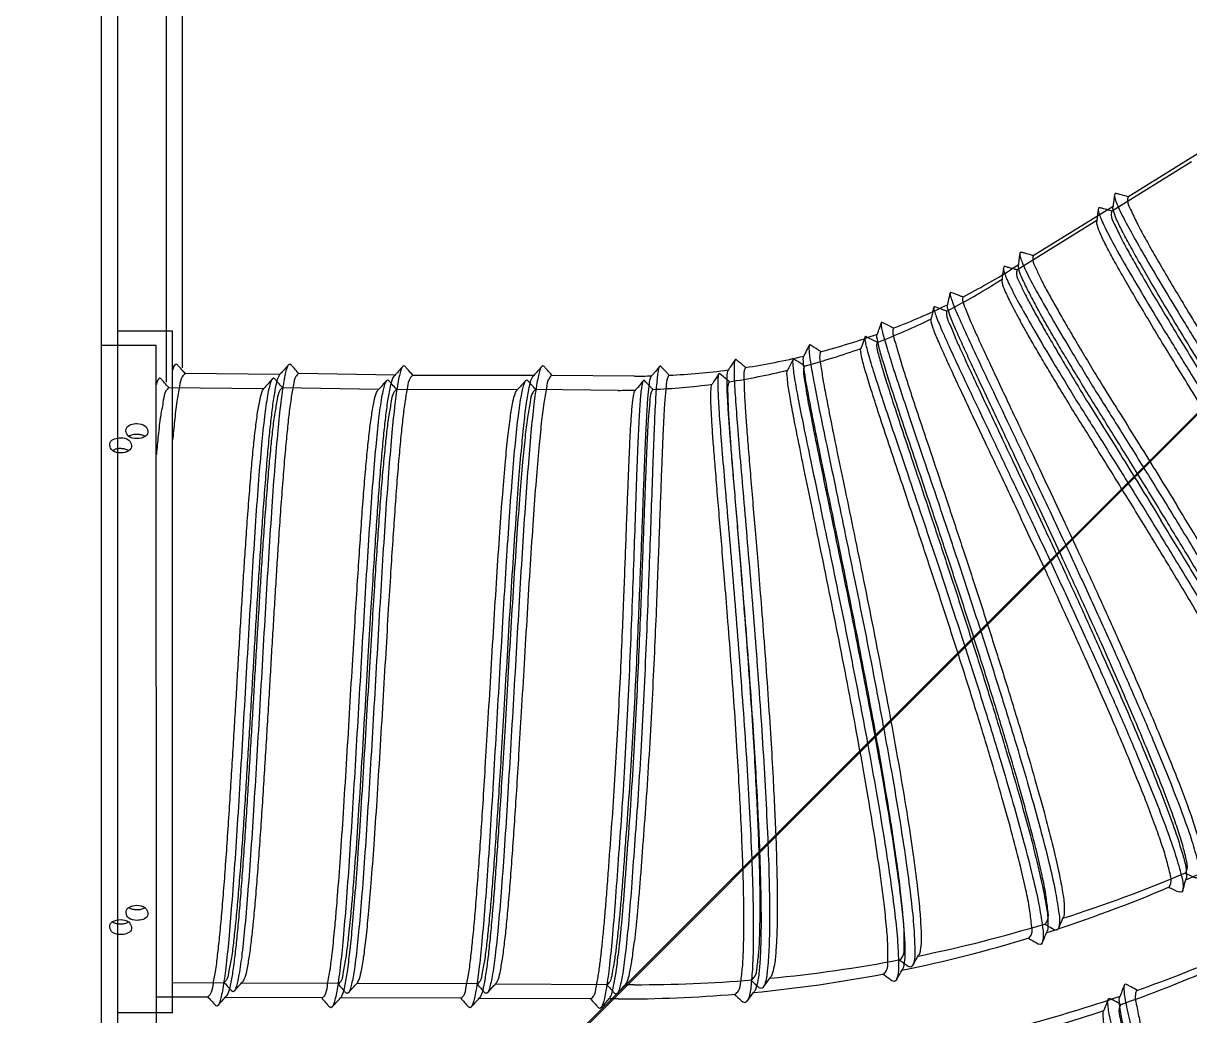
# Model space of a CAD drawing. Header units: inches. Extents: x 4821 to 127877, y 58012 to 433683.
# Drawn here: x 80278.1 to 80522.1, y 383679.8 to 383887.3 of the extents above; entities that cross this region are included whole.
import ezdxf

# ---------------------------------------------------------------- set-up
doc = ezdxf.new("R2010")
doc.units = ezdxf.units.IN
doc.header["$MEASUREMENT"] = 0
for name, color, linetype in [('A-FURN-FIXD', 10, 'Continuous'), ('A-WALL', 53, 'Continuous'), ('Cloums$0$A-COL-HAT', 8, 'Continuous'), ('EMG - ELEC - ID', 26, 'Continuous'), ('NECB-COLUM', 50, 'Continuous')]:
    doc.layers.add(name, color=color, linetype=linetype)

# ---------------------------------------------------------------- blocks, each defined once
blk = doc.blocks.new('COL BASEMT')
at = {"layer": 'Cloums$0$A-COL-HAT'}
h = blk.add_hatch(dxfattribs=at)
h.set_pattern_fill('ANSI31', color=256, scale=500)
h.set_pattern_definition([(45, (1452118.876, 42013.15), (-44.194174, 44.194174), [])])
h.paths.add_polyline_path([(1693546.85, 345625.99), (1693946.85, 345625.99), (1693950.94, 348875.93), (1693546.85, 348875.93)])
h.paths.add_polyline_path([(1688721.85, 335900.88), (1689121.55, 335900.88), (1689121.85, 337327.04), (1693949.19, 337326.96), (1693946.85, 345125.99), (1693546.85, 345125.99), (1693546.85, 337726.97), (1688721.85, 337727.04)])
h.paths.add_polyline_path([(1641271.85, 335200.88), (1640873.67, 335200.88), (1640871.85, 323973.06), (1689121.85, 323973.08), (1689121.4, 335200.88), (1688721.85, 335200.88), (1688721.85, 324373.08), (1641271.85, 324373.06)])
edge = h.paths.add_edge_path()
edge.add_line((1636446.85, 345125.99), (1636046.85, 345125.99))
edge.add_line((1636046.85, 345125.99), (1636049.02, 337698.91))
edge.add_arc((1626263.14, 338211.03), 9799.28, 305.315023, 357.004292, ccw=False)
edge.add_line((1631927.82, 330214.96), (1632171.53, 329896.4))
edge.add_arc((1626336.78, 338141.43), 10100.73, 305.285859, 355.375183)
edge.add_line((1636404.63, 337327), (1640874.01, 337327))
edge.add_line((1640874.01, 337327), (1640873.78, 335900.88))
edge.add_line((1640873.78, 335900.88), (1641271.85, 335900.88))
edge.add_line((1641271.85, 335900.88), (1641271.85, 337725.88))
edge.add_line((1641271.85, 337725.88), (1636446.85, 337725.88))
edge.add_line((1636446.85, 337725.88), (1636446.85, 345125.99))
h.paths.add_polyline_path([(1636046.85, 345625.99), (1636446.85, 345625.99), (1636446.85, 348875.93), (1636048.92, 348875.93)])
blk = doc.blocks.new('A$C0e128a0b')
at = {"layer": 'A-FURN-FIXD'}
for p, q in [((522.2, 319.23), (530.43, 305.97)), ((643.04, 317.78), (643.35, 317.55)), ((643.35, 317.55), (643.31, 317.16)), ((642.46, 315.54), (642.46, 315.55)), ((530.43, 305.97), (530.43, 305.97)), ((661.01, 305.75), (660.97, 305.52)), ((662, 307.44), (662, 307.43)), ((529.83, 304.07), (529.84, 303.85)), ((529.84, 303.85), (530.03, 303.75)), ((660.97, 305.52), (661.14, 305.37)), ((531.96, 303.51), (540.18, 290.25)), ((651.73, 294.47), (652.01, 294.21)), ((652.01, 294.21), (651.94, 293.82)), ((650.92, 292.31), (650.92, 292.32)), ((540.18, 290.25), (540.19, 290.25)), ((539.58, 288.35), (539.59, 288.13)), ((539.59, 288.13), (539.78, 288.03)), ((541.71, 287.79), (542.5, 286.52)), ((547, 278.57), (547, 278.57)), ((546.24, 276.63), (546.23, 276.53)), ((546.23, 276.53), (546.31, 276.48)), ((657.91, 270.26), (658.16, 269.97)), ((658.16, 269.97), (658.04, 269.59)), ((552.16, 267.06), (552.16, 267.06)), ((656.88, 268.22), (656.87, 268.22)), ((551.2, 265.22), (551.18, 265.12)), ((551.18, 265.12), (551.26, 265.06)), ((556.08, 254.99), (556.08, 254.99)), ((554.92, 253.28), (554.9, 253.19)), ((554.9, 253.19), (554.96, 253.12)), ((661.49, 245.46), (661.7, 245.14)), ((661.7, 245.14), (661.55, 244.78)), ((558.69, 242.54), (558.69, 242.54)), ((660.24, 243.56), (660.24, 243.56)), ((557.36, 240.98), (557.33, 240.89)), ((557.33, 240.89), (557.39, 240.81)), ((558.48, 228.46), (558.44, 228.37)), ((558.44, 228.37), (558.49, 228.29)), ((559.97, 229.85), (559.97, 229.85)), ((560.11, 224.12), (559.99, 210.37)), ((661.05, 224.12), (661.05, 222.59)), ((662.53, 221.26), (662.64, 221.07)), ((662.64, 221.07), (662.53, 220.87)), ((661.05, 219.64), (660.95, 201.03)), ((661.05, 219.64), (661.05, 219.64)), ((558.51, 209.14), (558.4, 208.94)), ((559.99, 210.37), (559.99, 210.36)), ((558.4, 208.94), (558.51, 208.75)), ((560.02, 207.4), (559.99, 187.3)), ((662.42, 199.71), (662.53, 199.52)), ((662.53, 199.52), (662.42, 199.32)), ((660.93, 198.1), (660.86, 178.04)), ((660.94, 198.09), (660.94, 198.1)), ((558.51, 186.07), (558.4, 185.88)), ((558.4, 185.88), (558.51, 185.68)), ((559.99, 187.3), (559.99, 187.3)), ((559.94, 184.4), (559.7, 168.37)), ((662.42, 176.64), (662.53, 176.45)), ((662.53, 176.45), (662.42, 176.26)), ((660.85, 175.11), (660.78, 158.92)), ((660.94, 175.03), (660.94, 175.03)), ((559.7, 168.37), (559.7, 168.37)), ((558.21, 167.14), (558.11, 166.94)), ((558.11, 166.94), (558.21, 166.75)), ((559.86, 165.27), (559.7, 149.51)), ((662.12, 157.71), (662.23, 157.52)), ((662.23, 157.52), (662.12, 157.33)), ((660.64, 156.09), (660.64, 156.1)), ((660.77, 156.11), (660.73, 147.5)), ((-90.34, 149.11), (558.74, 149.11)), ((559.7, 149.52), (559.7, 149.51)), ((665.71, 147.5), (552.66, 147.5)), ((552.66, 147.5), (552.66, 138.35)), ((558.21, 148.29), (558.11, 148.09)), ((558.11, 148.09), (558.21, 147.9)), ((665.71, 147.5), (665.71, 138.35)), ((-25.13, 138.35), (1076.95, 138.35))]:
    blk.add_line(p, q, dxfattribs=at)
for major_axis, start_param, end_param in [((0, -220.73), 2.011617, 2.11081), ((0, 236.88), -1.211365, -1.142351), ((0, 220.73), -1.242928, -1.14374), ((0, -236.88), 1.84878, 1.917792), ((0, -220.73), 1.785714, 1.884895), ((0, 113.05), -1.068246, -0.986111), ((0, -113.05), 1.960389, 2.047888), ((0, 220.73), -1.468829, -1.369655), ((0, -113.05), 1.847432, 1.934918), ((0, -113.05), 1.734474, 1.821962), ((0, -220.73), 1.570796, 1.65898), ((0, 113.05), -1.520076, -1.432588), ((0, 113.05), -1.570796, -1.545545)]:
    blk.add_ellipse((454.12, 224.12), major_axis=major_axis, ratio=0.9375, start_param=start_param, end_param=end_param, dxfattribs=at)
for points, knots in [([(530.03, 303.75), (530.06, 303.75), (530.28, 303.73), (530.8, 303.88), (531.67, 304.2), (533.42, 305), (536.26, 306.5), (540.39, 308.85), (545.41, 311.82), (551.23, 315.35), (557.69, 319.33), (564.64, 323.65), (571.92, 328.2), (579.32, 332.84), (586.6, 337.39), (593.57, 341.73), (600.07, 345.73), (605.94, 349.29), (610.99, 352.28), (615.12, 354.63), (617.96, 356.13), (619.71, 356.94), (620.58, 357.26), (621.1, 357.4), (621.33, 357.39), (621.35, 357.38)], [0, 0, 0, 0, 0.084592, 0.66001, 1.573459, 2.829333, 6.324304, 10.989722, 16.713015, 23.405429, 30.882601, 38.879727, 47.321483, 55.946568, 64.392964, 72.405144, 79.934164, 86.701062, 92.448958, 97.115141, 100.610563, 101.86616, 102.779043, 103.354052, 103.438479, 103.438479, 103.438479, 103.438479]), ([(530.43, 305.97), (530.64, 305.93), (531.35, 305.82), (532.76, 306.59), (534.81, 307.49), (537.28, 308.86), (540.14, 310.46), (543.41, 312.37), (547.12, 314.58), (551.15, 317.01), (555.45, 319.64), (560.24, 322.6), (565.78, 326.04), (572.02, 329.93), (578.54, 333.99), (584.7, 337.83), (590.12, 341.19), (594.82, 344.08), (599.04, 346.67), (603.01, 349.07), (606.67, 351.24), (609.89, 353.11), (612.7, 354.71), (615.16, 356), (617.17, 357.04), (618.4, 357.45), (618.88, 357.6)], [0, 0, 0, 0, 0.608885, 2.12466, 4.478151, 7.300233, 10.35743, 14.07687, 18.363503, 23.010094, 27.825326, 33.087019, 39.466671, 46.877599, 54.580276, 61.883905, 68.084121, 73.230347, 77.987331, 82.57212, 86.787876, 90.435707, 93.454599, 96.256219, 98.585581, 100.079932, 100.079932, 100.079932, 100.079932]), ([(620.95, 355.17), (620.75, 355.2), (620.06, 355.32), (618.69, 354.58), (616.7, 353.7), (614.29, 352.37), (611.53, 350.83), (608.37, 349), (604.75, 346.85), (600.88, 344.51), (597.08, 342.19), (593.5, 339.99), (590.05, 337.85), (586.56, 335.69), (582.99, 333.47), (579.35, 331.2), (575.68, 328.91), (571.94, 326.58), (568.08, 324.18), (564.1, 321.7), (559.99, 319.16), (555.84, 316.61), (551.77, 314.11), (547.89, 311.78), (544.33, 309.67), (541.21, 307.86), (538.48, 306.32), (536.1, 305.06), (534.14, 304.06), (532.95, 303.67), (532.49, 303.52)], [0, 0, 0, 0, 0.590896, 2.055287, 4.339091, 7.104092, 10.065249, 13.612903, 17.789215, 22.376264, 26.817353, 30.820757, 34.660279, 38.663865, 42.805965, 46.972265, 51.169169, 55.44914, 59.860983, 64.426548, 69.157135, 73.967546, 78.665589, 83.122987, 87.213095, 90.745225, 93.676268, 96.403312, 98.654089, 100.097299, 100.097299, 100.097299, 100.097299]), ([(561.77, 300.12), (563.93, 301.48), (568.39, 304.28), (575.3, 308.6), (582.55, 313.08), (589.92, 317.58), (597.18, 321.95), (604.14, 326.06), (610.66, 329.8), (616.55, 333.08), (621.64, 335.77), (625.77, 337.84), (628.89, 339.13), (630.84, 339.9), (631.75, 339.9), (631.94, 339.9)], [0, 0, 0, 0, 7.438525, 15.40612, 23.798125, 32.332487, 40.660273, 48.554048, 55.979823, 62.656304, 68.319582, 72.845273, 76.201593, 78.322893, 78.893362, 78.893362, 78.893362, 78.893362]), ([(629.88, 340.25), (629.69, 340.25), (628.81, 340.23), (626.89, 339.52), (623.82, 338.23), (619.75, 336.22), (614.78, 333.6), (609.06, 330.43), (602.72, 326.8), (595.94, 322.81), (588.89, 318.59), (584.14, 315.68), (581.74, 314.22)], [0, 0, 0, 0, 0.546772, 2.619769, 5.9293, 10.406592, 15.941108, 22.387258, 29.574754, 37.312148, 45.396058, 53.607682, 53.607682, 53.607682, 53.607682]), ([(631.6, 337.61), (631.39, 337.69), (630.69, 337.97), (629.19, 337.36), (627.12, 336.64), (624.58, 335.45), (621.65, 334.03), (618.31, 332.29), (614.5, 330.24), (610.37, 327.94), (606, 325.45), (601.25, 322.68), (595.87, 319.51), (589.77, 315.84), (583.12, 311.79), (576.26, 307.57), (569.58, 303.41), (565.23, 300.7), (563.15, 299.4)], [0, 0, 0, 0, 0.659655, 2.150825, 4.470513, 7.288291, 10.332041, 14.03907, 18.335915, 23.014971, 27.886373, 33.065766, 39.108946, 46.152807, 53.860695, 61.875683, 69.684352, 76.85254, 76.85254, 76.85254, 76.85254]), ([(661.14, 305.37), (661.17, 305.36), (661.41, 305.29), (662.01, 305.31), (663.02, 305.42), (665.11, 305.82), (668.52, 306.65), (673.53, 308.01), (679.68, 309.76), (686.76, 311.83), (694.57, 314.14), (702.91, 316.61), (711.58, 319.14), (720.26, 321.64), (728.68, 323.99), (736.6, 326.13), (743.82, 327.97), (750.08, 329.43), (755.2, 330.5), (759.02, 331.03), (761.41, 331.29), (762.42, 331.02), (762.63, 330.97)], [0, 0, 0, 0, 0.103589, 0.739317, 1.751646, 3.143621, 7.006789, 12.152711, 18.523406, 25.907023, 33.97759, 42.606376, 51.642797, 60.68316, 69.335654, 77.509232, 84.97615, 91.392524, 96.560111, 100.451821, 102.911327, 103.54559, 103.54559, 103.54559, 103.54559]), ([(662, 307.43), (662.21, 307.35), (662.93, 307.05), (664.6, 307.48), (667.07, 307.89), (670.35, 308.76), (674.4, 309.83), (679.19, 311.18), (684.52, 312.72), (690.03, 314.33), (695.36, 315.89), (700.29, 317.33), (704.81, 318.65), (709.07, 319.89), (713.25, 321.09), (717.42, 322.28), (721.58, 323.45), (725.63, 324.57), (729.6, 325.65), (733.67, 326.74), (737.99, 327.86), (742.44, 328.97), (746.65, 329.96), (750.34, 330.76), (753.54, 331.38), (756.3, 331.79), (758.58, 332.08), (759.9, 331.95), (760.43, 331.9)], [0, 0, 0, 0, 0.651321, 2.270947, 4.861313, 8.197187, 12.275415, 17.28241, 22.90697, 28.693396, 34.269165, 39.314117, 43.888833, 48.190529, 52.441385, 56.750863, 61.041252, 65.211385, 69.179719, 73.220502, 77.685136, 82.409775, 86.782482, 90.512603, 93.592128, 96.435771, 98.815271, 100.379624, 100.379624, 100.379624, 100.379624]), ([(761.87, 328.76), (761.67, 328.92), (761.03, 329.42), (759.35, 329.25), (757.11, 329.12), (754.32, 328.64), (751.11, 328.03), (747.4, 327.22), (743.16, 326.22), (738.69, 325.11), (734.35, 323.98), (730.26, 322.89), (726.27, 321.8), (722.19, 320.67), (718.01, 319.5), (713.81, 318.3), (709.62, 317.1), (705.33, 315.86), (700.78, 314.53), (695.82, 313.08), (690.48, 311.51), (684.98, 309.91), (679.7, 308.39), (674.99, 307.07), (671.03, 306), (667.83, 305.23), (665.41, 304.68), (664.04, 304.58), (663.52, 304.55)], [0, 0, 0, 0, 0.73442, 2.30614, 4.698343, 7.555406, 10.646755, 14.401491, 18.802608, 23.551682, 28.031204, 32.085401, 36.080675, 40.28082, 44.595846, 48.926178, 53.194259, 57.518251, 62.123077, 67.207394, 72.80627, 78.580889, 84.153404, 89.071492, 93.048475, 96.30133, 98.815172, 100.378993, 100.378993, 100.378993, 100.378993]), ([(546.31, 276.47), (546.36, 276.47), (546.59, 276.46), (547.12, 276.62), (547.97, 276.91), (549.15, 277.39), (550.62, 278.02), (553.14, 279.15), (556.95, 280.92), (562.26, 283.43), (568.46, 286.38), (575.33, 289.65), (582.69, 293.12), (590.32, 296.69), (598.08, 300.27), (605.76, 303.75), (613.19, 307.03), (620.17, 310.03), (626.51, 312.65), (631.98, 314.77), (636.45, 316.39), (639.81, 317.35), (641.91, 317.91), (642.84, 317.8), (643.04, 317.78)], [0, 0, 0, 0, 0.147105, 0.695557, 1.591431, 2.834682, 4.416251, 6.311419, 10.968519, 16.761395, 23.575404, 31.131765, 39.137588, 47.475633, 55.910696, 64.252041, 72.258936, 79.817539, 86.640782, 92.448936, 97.126469, 100.636037, 102.837662, 103.429414, 103.429414, 103.429414, 103.429414]), ([(547, 278.57), (547.18, 278.56), (547.87, 278.52), (549.24, 279.19), (551.32, 279.98), (553.85, 281.15), (556.78, 282.49), (560.15, 284.06), (564, 285.88), (568.19, 287.86), (572.66, 289.97), (577.62, 292.32), (583.37, 295.02), (589.91, 298.06), (596.82, 301.24), (603.46, 304.23), (609.36, 306.85), (614.49, 309.07), (619.1, 311.03), (623.43, 312.81), (627.43, 314.4), (630.94, 315.72), (634.01, 316.82), (636.68, 317.64), (638.87, 318.28), (640.18, 318.38), (640.7, 318.42)], [0, 0, 0, 0, 0.535256, 2.013641, 4.344768, 7.154447, 10.182806, 13.846186, 18.081075, 22.686123, 27.460613, 32.617145, 38.828085, 46.127417, 53.809494, 61.19933, 67.558099, 72.812019, 77.64007, 82.300773, 86.596318, 90.319291, 93.382982, 96.213561, 98.576216, 100.113406, 100.113406, 100.113406, 100.113406]), ([(643.04, 317.78), (642.57, 317.92), (641.97, 318.09), (641.38, 318.26), (641.26, 318.3)], [0, 0, 0, 0, 1.460857, 1.825694, 1.825694, 1.825694, 1.825694]), ([(642.46, 315.55), (642.25, 315.66), (641.56, 316.01), (639.95, 315.56), (637.76, 315.09), (635.06, 314.18), (631.96, 313.1), (628.4, 311.75), (624.35, 310.14), (619.98, 308.33), (615.31, 306.36), (610.12, 304.1), (604.14, 301.45), (597.47, 298.43), (590.58, 295.27), (584.12, 292.26), (578.46, 289.6), (573.56, 287.3), (569.14, 285.21), (565, 283.25), (561.2, 281.46), (557.88, 279.91), (554.99, 278.58), (552.48, 277.47), (550.45, 276.58), (549.24, 276.2), (548.77, 276.06)], [0, 0, 0, 0, 0.687058, 2.23877, 4.62488, 7.479569, 10.577184, 14.354428, 18.70503, 23.416962, 28.293978, 33.628301, 40.089667, 47.518174, 55.169151, 62.377324, 68.469774, 73.554319, 78.283891, 82.836807, 87.014849, 90.621925, 93.612112, 96.388697, 98.682159, 100.129063, 100.129063, 100.129063, 100.129063]), ([(561.78, 301.83), (563.33, 302.8), (566.52, 304.79), (571.41, 307.85), (576.52, 311.01), (579.98, 313.14), (581.74, 314.22)], [0, 0, 0, 0, 5.340177, 10.979258, 16.857009, 22.874532, 22.874532, 22.874532, 22.874532]), ([(530.28, 305.72), (530.18, 305.36), (530.03, 304.81), (529.88, 304.26), (529.83, 304.07)], [0, 0, 0, 0, 1.042328, 1.592774, 1.592774, 1.592774, 1.592774]), ([(661.83, 307.28), (661.64, 306.93), (661.37, 306.42), (661.1, 305.91), (661.01, 305.75)], [0, 0, 0, 0, 1.109113, 1.635973, 1.635973, 1.635973, 1.635973]), ([(661.14, 305.37), (661.29, 305.31), (661.79, 305.12), (662.39, 304.89), (662.85, 304.71), (662.95, 304.67)], [0, 0, 0, 0, 0.472754, 1.581869, 1.907362, 1.907362, 1.907362, 1.907362]), ([(530.03, 303.75), (530.2, 303.73), (530.72, 303.66), (531.36, 303.58), (531.83, 303.53), (531.96, 303.51)], [0, 0, 0, 0, 0.504674, 1.547011, 1.920502, 1.920502, 1.920502, 1.920502]), ([(539.78, 288.03), (539.82, 288.03), (540.05, 288.01), (540.6, 288.17), (541.51, 288.51), (543.35, 289.37), (546.32, 290.95), (550.65, 293.43), (555.92, 296.55), (559.73, 298.88), (561.77, 300.12)], [0, 0, 0, 0, 0.095538, 0.69881, 1.65866, 2.978815, 6.646724, 11.537606, 17.577231, 24.568278, 24.568278, 24.568278, 24.568278]), ([(540.19, 290.25), (540.41, 290.22), (541.11, 290.12), (542.37, 290.79), (544.08, 291.54), (546.05, 292.6), (548.17, 293.77), (550.44, 295.06), (552.93, 296.51), (555.7, 298.16), (558.69, 299.95), (560.74, 301.2), (561.78, 301.83)], [0, 0, 0, 0, 0.666595, 2.071683, 3.990961, 6.230762, 8.62528, 11.08854, 13.871434, 17.049659, 20.505008, 24.069459, 24.069459, 24.069459, 24.069459]), ([(563.15, 299.4), (562.19, 298.81), (560.31, 297.67), (557.55, 296), (554.96, 294.46), (552.62, 293.09), (550.51, 291.88), (549.18, 291.13), (548.53, 290.78)], [0, 0, 0, 0, 3.269641, 6.454245, 9.424308, 12.080204, 14.388325, 16.547574, 16.547574, 16.547574, 16.547574]), ([(551.25, 265.05), (551.3, 265.05), (551.54, 265.01), (552.07, 265.1), (552.94, 265.29), (554.13, 265.61), (555.63, 266.05), (558.21, 266.86), (562.14, 268.14), (567.66, 269.99), (574.11, 272.17), (581.29, 274.59), (589, 277.17), (597.08, 279.84), (605.3, 282.51), (613.39, 285.07), (621.12, 287.44), (628.3, 289.55), (634.79, 291.36), (640.4, 292.8), (645.01, 293.88), (648.46, 294.43), (650.61, 294.74), (651.54, 294.51), (651.73, 294.47)], [0, 0, 0, 0, 0.146788, 0.692022, 1.577726, 2.797757, 4.340276, 6.193149, 10.796298, 16.565853, 23.366796, 30.921621, 38.943335, 47.395871, 56.030848, 64.487653, 72.486255, 79.920868, 86.630171, 92.408697, 97.100904, 100.624446, 102.834494, 103.429411, 103.429411, 103.429411, 103.429411]), ([(552.16, 267.06), (552.35, 267.02), (553.02, 266.9), (554.49, 267.41), (556.77, 267.99), (559.81, 268.97), (563.69, 270.22), (568.56, 271.85), (574.49, 273.84), (581.3, 276.12), (588.73, 278.59), (596.51, 281.15), (604.42, 283.7), (612.25, 286.17), (619.77, 288.46), (626.7, 290.49), (632.79, 292.19), (637.84, 293.49), (641.9, 294.44), (645.1, 295.05), (647.55, 295.46), (648.92, 295.41), (649.46, 295.39)], [0, 0, 0, 0, 0.540135, 2.028009, 4.445453, 7.576477, 11.441116, 16.501956, 22.729779, 29.902934, 37.716813, 45.871023, 54.106398, 62.275478, 70.12174, 77.349424, 83.6549, 88.821282, 92.784716, 96.001664, 98.511224, 100.09538, 100.09538, 100.09538, 100.09538]), ([(651.73, 294.47), (651.28, 294.66), (650.71, 294.9), (650.13, 295.15), (650.02, 295.2)], [0, 0, 0, 0, 1.460735, 1.82746, 1.82746, 1.82746, 1.82746]), ([(650.92, 292.32), (650.72, 292.46), (650.05, 292.9), (648.34, 292.63), (645.93, 292.39), (642.7, 291.7), (638.64, 290.77), (633.58, 289.46), (627.49, 287.77), (620.55, 285.74), (613.02, 283.44), (605.2, 280.98), (597.29, 278.43), (589.51, 275.87), (582.08, 273.41), (575.29, 271.13), (569.39, 269.15), (564.55, 267.55), (560.7, 266.29), (557.68, 265.36), (555.43, 264.68), (554.15, 264.44), (553.67, 264.35)], [0, 0, 0, 0, 0.702742, 2.295953, 4.817916, 8.044351, 12.016357, 17.18726, 23.495705, 30.730045, 38.582659, 46.755279, 54.989963, 63.139531, 70.945589, 78.102032, 84.304111, 89.332522, 93.165574, 96.26773, 98.6564, 100.120058, 100.120058, 100.120058, 100.120058]), ([(541.85, 287.76), (541.98, 287.77), (542.59, 287.83), (543.88, 288.39), (545.97, 289.38), (547.6, 290.26), (548.53, 290.78)], [0, 0, 0, 0, 0.393353, 1.808912, 4.092915, 7.215448, 7.215448, 7.215448, 7.215448]), ([(540.04, 290), (539.94, 289.64), (539.79, 289.09), (539.64, 288.54), (539.58, 288.35)], [0, 0, 0, 0, 1.042324, 1.592945, 1.592945, 1.592945, 1.592945]), ([(539.78, 288.03), (539.95, 288.01), (540.47, 287.94), (541.11, 287.86), (541.58, 287.81), (541.71, 287.79)], [0, 0, 0, 0, 0.504821, 1.547123, 1.92049, 1.92049, 1.92049, 1.92049]), ([(546.97, 278.58), (546.91, 278.42), (546.66, 277.77), (546.42, 277.12), (546.24, 276.63)], [0, 0, 0, 0, 0.495019, 1.958221, 1.958221, 1.958221, 1.958221]), ([(546.31, 276.48), (546.78, 276.37), (547.43, 276.22), (548.08, 276.07), (548.27, 276.03)], [0, 0, 0, 0, 1.416645, 1.983243, 1.983243, 1.983243, 1.983243]), ([(556.08, 254.99), (556.26, 254.94), (556.93, 254.74), (558.48, 255.08), (560.86, 255.38), (564.05, 256.02), (568.12, 256.81), (573.2, 257.85), (579.37, 259.13), (586.42, 260.59), (594.1, 262.16), (602.12, 263.76), (610.25, 265.34), (618.27, 266.85), (625.96, 268.21), (633.02, 269.39), (639.18, 270.32), (644.25, 270.99), (648.31, 271.43), (651.49, 271.64), (653.91, 271.75), (655.24, 271.53), (655.76, 271.44)], [0, 0, 0, 0, 0.550817, 2.073943, 4.54857, 7.745973, 11.690461, 16.840553, 23.136919, 30.358216, 38.200823, 46.367982, 54.603632, 62.760068, 70.577513, 77.75699, 83.994241, 89.0723, 92.956185, 96.106627, 98.558887, 100.107015, 100.107015, 100.107015, 100.107015]), ([(657.91, 270.26), (657.48, 270.51), (656.93, 270.82), (656.39, 271.13), (656.28, 271.19)], [0, 0, 0, 0, 1.45946, 1.829151, 1.829151, 1.829151, 1.829151]), ([(554.96, 253.11), (555.01, 253.1), (555.24, 253.04), (555.78, 253.07), (556.68, 253.15), (557.93, 253.33), (559.5, 253.6), (562.21, 254.1), (566.29, 254.91), (571.95, 256.08), (578.52, 257.46), (585.83, 258.98), (593.71, 260.61), (602, 262.29), (610.46, 263.95), (618.78, 265.52), (626.75, 266.95), (634.2, 268.21), (640.91, 269.24), (646.66, 269.99), (651.3, 270.49), (654.72, 270.62), (656.84, 270.66), (657.72, 270.33), (657.91, 270.26)], [0, 0, 0, 0, 0.147895, 0.698543, 1.598081, 2.846166, 4.433612, 6.336543, 11.008919, 16.772831, 23.471424, 30.90227, 38.895649, 47.347079, 55.982253, 64.438914, 72.463377, 80.02072, 86.831855, 92.618168, 97.243867, 100.67401, 102.84188, 103.429448, 103.429448, 103.429448, 103.429448]), ([(552.13, 267.07), (552.06, 266.92), (551.74, 266.3), (551.43, 265.68), (551.2, 265.22)], [0, 0, 0, 0, 0.495648, 1.95805, 1.95805, 1.95805, 1.95805]), ([(656.87, 268.22), (656.69, 268.38), (656.09, 268.9), (654.4, 268.84), (652.03, 268.89), (648.82, 268.62), (644.76, 268.19), (639.68, 267.52), (633.51, 266.58), (626.45, 265.41), (618.76, 264.04), (610.73, 262.54), (602.6, 260.96), (594.59, 259.36), (586.92, 257.8), (579.88, 256.34), (573.74, 255.07), (568.68, 254.05), (564.65, 253.24), (561.49, 252.67), (559.12, 252.25), (557.8, 252.16), (557.29, 252.12)], [0, 0, 0, 0, 0.691473, 2.249268, 4.713806, 7.874439, 11.766409, 16.848617, 23.088107, 30.273702, 38.098134, 46.259256, 54.493847, 62.654478, 70.487804, 77.692607, 83.964425, 89.083138, 92.995914, 96.164823, 98.610723, 100.109913, 100.109913, 100.109913, 100.109913]), ([(551.26, 265.06), (551.71, 264.9), (552.34, 264.67), (552.98, 264.44), (553.16, 264.38)], [0, 0, 0, 0, 1.415679, 1.985203, 1.985203, 1.985203, 1.985203]), ([(556.05, 255.02), (555.95, 254.87), (555.58, 254.29), (555.2, 253.71), (554.92, 253.28)], [0, 0, 0, 0, 0.496112, 1.958066, 1.958066, 1.958066, 1.958066]), ([(554.96, 253.12), (555.4, 252.9), (556, 252.6), (556.61, 252.3), (556.78, 252.22)], [0, 0, 0, 0, 1.416535, 1.985105, 1.985105, 1.985105, 1.985105]), ([(558.69, 242.54), (558.86, 242.46), (559.49, 242.19), (560.99, 242.33), (563.2, 242.34), (565.95, 242.54), (569.14, 242.76), (572.8, 243.06), (577, 243.4), (581.56, 243.79), (586.44, 244.2), (591.85, 244.65), (598.12, 245.15), (605.23, 245.71), (612.74, 246.25), (619.94, 246.72), (626.32, 247.1), (631.85, 247.37), (636.8, 247.59), (641.44, 247.73), (645.7, 247.81), (649.43, 247.82), (652.67, 247.76), (655.44, 247.59), (657.71, 247.42), (658.98, 247.04), (659.48, 246.89)], [0, 0, 0, 0, 0.535261, 2.013661, 4.344807, 7.154505, 10.18289, 13.84631, 18.081242, 22.686328, 27.460866, 32.617461, 38.828481, 46.127964, 53.810095, 61.199941, 67.558637, 72.812457, 77.640441, 82.301045, 86.596507, 90.319388, 93.383033, 96.213598, 98.576204, 100.113398, 100.113398, 100.113398, 100.113398]), ([(557.38, 240.8), (557.43, 240.78), (557.65, 240.7), (558.19, 240.66), (559.09, 240.63), (560.34, 240.67), (561.93, 240.74), (564.66, 240.91), (568.81, 241.23), (574.6, 241.71), (581.36, 242.3), (588.86, 242.94), (596.88, 243.61), (605.2, 244.27), (613.63, 244.89), (621.95, 245.45), (629.98, 245.91), (637.51, 246.27), (644.3, 246.49), (650.12, 246.55), (654.84, 246.49), (658.3, 246.21), (660.46, 245.99), (661.31, 245.56), (661.49, 245.46)], [0, 0, 0, 0, 0.147112, 0.695577, 1.591471, 2.834739, 4.416319, 6.31148, 10.968528, 16.761419, 23.575406, 31.131909, 39.137769, 47.47653, 55.911486, 64.25227, 72.259089, 79.817734, 86.640447, 92.448902, 97.126341, 100.636088, 102.83768, 103.429413, 103.429413, 103.429413, 103.429413]), ([(661.49, 245.46), (661.08, 245.76), (660.57, 246.13), (660.07, 246.51), (659.96, 246.58)], [0, 0, 0, 0, 1.460863, 1.831619, 1.831619, 1.831619, 1.831619]), ([(660.24, 243.56), (660.08, 243.74), (659.54, 244.33), (657.88, 244.47), (655.67, 244.8), (652.84, 244.9), (649.58, 244.98), (645.8, 244.97), (641.48, 244.89), (636.79, 244.73), (631.77, 244.52), (626.17, 244.23), (619.71, 243.86), (612.48, 243.38), (604.99, 242.84), (597.96, 242.29), (591.79, 241.79), (586.46, 241.35), (581.64, 240.95), (577.12, 240.57), (572.98, 240.23), (569.37, 239.94), (566.22, 239.71), (563.51, 239.56), (561.32, 239.44), (560.06, 239.51), (559.58, 239.54)], [0, 0, 0, 0, 0.687072, 2.238774, 4.624842, 7.479505, 10.57707, 14.354247, 18.704792, 23.416657, 28.293618, 33.627844, 40.089159, 47.517681, 55.168709, 62.377008, 68.469518, 73.554116, 78.283726, 82.83667, 87.014746, 90.621854, 93.612063, 96.388665, 98.682143, 100.129059, 100.129059, 100.129059, 100.129059]), ([(558.66, 242.56), (558.55, 242.43), (558.12, 241.9), (557.69, 241.37), (557.36, 240.98)], [0, 0, 0, 0, 0.495051, 1.958206, 1.958206, 1.958206, 1.958206]), ([(557.39, 240.81), (557.79, 240.54), (558.36, 240.17), (558.93, 239.8), (559.1, 239.69)], [0, 0, 0, 0, 1.416646, 1.985001, 1.985001, 1.985001, 1.985001]), ([(559.97, 229.85), (560.12, 229.76), (560.7, 229.41), (562.19, 229.37), (564.36, 229.11), (567.1, 228.98), (570.29, 228.82), (573.97, 228.67), (578.19, 228.51), (582.8, 228.34), (587.71, 228.16), (593.07, 227.96), (599.17, 227.72), (606.15, 227.42), (613.84, 227.05), (621.83, 226.61), (629.65, 226.12), (634.74, 225.73), (637.17, 225.54)], [0, 0, 0, 0, 0.518852, 1.964163, 4.2678, 7.074876, 10.09992, 13.763906, 18.013265, 22.645861, 27.475607, 32.606808, 38.590792, 45.620197, 53.370859, 61.475362, 69.387868, 76.645209, 76.645209, 76.645209, 76.645209]), ([(558.49, 228.29), (558.87, 227.97), (559.39, 227.54), (559.92, 227.1), (560.07, 226.97)], [0, 0, 0, 0, 1.415684, 1.984877, 1.984877, 1.984877, 1.984877]), ([(558.49, 228.28), (558.53, 228.26), (558.73, 228.15), (559.25, 228.05), (560.11, 227.91), (561.31, 227.8), (562.82, 227.68), (565.45, 227.53), (569.47, 227.35), (575.12, 227.14), (581.76, 226.91), (589.15, 226.65), (597.09, 226.36), (605.41, 226.02), (613.9, 225.63), (622.27, 225.18), (630.27, 224.7), (635.44, 224.31), (637.94, 224.12)], [0, 0, 0, 0, 0.142312, 0.67546, 1.54122, 2.733908, 4.242171, 6.054138, 10.555899, 16.1999, 22.863866, 30.284408, 38.174638, 46.49489, 55.027542, 63.423701, 71.396039, 78.838962, 78.838962, 78.838962, 78.838962]), ([(615.21, 224.12), (612.71, 224.24), (607.9, 224.49), (601.1, 224.79), (595.08, 225.03), (589.82, 225.24), (585.05, 225.42), (580.58, 225.58), (576.4, 225.74), (572.62, 225.89), (569.33, 226.03), (566.45, 226.18), (563.97, 226.33), (562.01, 226.53), (560.75, 226.66), (560.23, 226.87), (560.11, 226.91)], [0, 0, 0, 0, 7.445647, 14.296904, 20.24466, 25.330837, 29.962607, 34.411241, 38.622954, 42.415154, 45.649916, 48.411924, 50.971567, 53.028204, 54.298029, 54.676052, 54.676052, 54.676052, 54.676052]), ([(637.17, 225.54), (638.26, 225.46), (640.42, 225.31), (643.57, 225.07), (646.51, 224.83), (649.16, 224.59), (651.56, 224.37), (653.07, 224.2), (653.81, 224.12)], [0, 0, 0, 0, 3.248982, 6.419766, 9.378444, 12.021441, 14.33153, 16.540072, 16.540072, 16.540072, 16.540072]), ([(637.03, 222.7), (634.74, 222.87), (630.01, 223.24), (622.74, 223.7), (617.75, 223.98), (615.21, 224.12)], [0, 0, 0, 0, 6.825838, 14.091029, 21.658975, 21.658975, 21.658975, 21.658975]), ([(661.05, 219.64), (660.88, 219.8), (660.34, 220.29), (658.95, 220.48), (657.13, 220.86), (654.93, 221.14), (652.56, 221.41), (650, 221.67), (647.17, 221.93), (644.01, 222.18), (640.59, 222.45), (638.23, 222.61), (637.03, 222.7)], [0, 0, 0, 0, 0.667358, 2.073594, 3.993848, 6.235206, 8.632852, 11.097169, 13.877387, 17.056516, 20.514967, 24.080015, 24.080015, 24.080015, 24.080015]), ([(637.94, 224.12), (640.29, 223.95), (644.66, 223.65), (650.67, 223.16), (655.57, 222.67), (658.86, 222.24), (660.84, 221.87), (661.78, 221.62), (662.32, 221.43), (662.5, 221.28), (662.53, 221.26)], [0, 0, 0, 0, 6.990927, 13.029749, 17.921976, 21.590842, 22.910675, 23.869986, 24.472886, 24.56832, 24.56832, 24.56832, 24.56832]), ([(660.95, 222.7), (660.83, 222.77), (660.29, 223.08), (658.92, 223.37), (656.67, 223.78), (654.86, 223.99), (653.81, 224.12)], [0, 0, 0, 0, 0.393426, 1.809057, 4.093114, 7.215756, 7.215756, 7.215756, 7.215756]), ([(662.53, 221.26), (662.39, 221.39), (661.98, 221.75), (661.48, 222.2), (661.13, 222.51), (661.05, 222.59)], [0, 0, 0, 0, 0.551059, 1.59379, 1.920531, 1.920531, 1.920531, 1.920531]), ([(661.34, 219.8), (661.6, 220.04), (662, 220.4), (662.4, 220.76), (662.53, 220.87)], [0, 0, 0, 0, 1.042302, 1.547112, 1.547112, 1.547112, 1.547112]), ([(559.74, 210.24), (559.47, 210), (559.06, 209.63), (558.65, 209.26), (558.51, 209.14)], [0, 0, 0, 0, 1.042561, 1.593252, 1.593252, 1.593252, 1.593252]), ([(559.99, 210.36), (560.16, 210.21), (560.73, 209.68), (562.41, 209.48), (564.82, 208.99), (568.16, 208.64), (572.4, 208.2), (577.74, 207.76), (584.18, 207.29), (591.56, 206.8), (599.55, 206.3), (607.7, 205.82), (615.51, 205.36), (622.52, 204.93), (628.57, 204.56), (633.84, 204.21), (638.64, 203.88), (643.13, 203.55), (647.24, 203.21), (650.82, 202.88), (653.94, 202.55), (656.63, 202.21), (658.78, 201.83), (660.17, 201.53), (660.72, 201.22), (660.83, 201.15)], [0, 0, 0, 0, 0.632692, 2.226582, 4.782614, 8.059073, 12.139523, 17.470225, 23.946566, 31.349149, 39.424668, 47.732157, 55.618298, 62.677154, 68.596786, 73.642282, 78.360858, 82.879423, 87.023731, 90.601469, 93.573447, 96.340458, 98.629506, 100.092093, 100.483872, 100.483872, 100.483872, 100.483872]), ([(558.51, 208.75), (558.53, 208.73), (558.71, 208.59), (559.22, 208.4), (560.11, 208.16), (561.99, 207.8), (565.13, 207.38), (569.79, 206.9), (575.51, 206.43), (582.17, 205.95), (589.59, 205.46), (597.6, 204.98), (606.01, 204.49), (614.58, 203.99), (623.01, 203.5), (631.08, 203.01), (638.6, 202.53), (645.37, 202.04), (651.16, 201.55), (655.82, 201.08), (658.95, 200.66), (660.82, 200.3), (661.71, 200.06), (662.22, 199.87), (662.4, 199.73), (662.42, 199.71)], [0, 0, 0, 0, 0.084471, 0.659586, 1.57255, 2.827868, 6.320614, 10.985977, 16.723703, 23.385238, 30.819696, 38.803821, 47.240485, 55.863206, 64.310282, 72.329693, 79.887345, 86.702607, 92.49554, 97.143018, 100.619612, 101.870453, 102.78056, 103.354355, 103.438486, 103.438486, 103.438486, 103.438486]), ([(558.51, 208.75), (558.64, 208.63), (559.04, 208.28), (559.53, 207.83), (559.9, 207.5), (559.99, 207.42)], [0, 0, 0, 0, 0.504747, 1.54706, 1.920496, 1.920496, 1.920496, 1.920496]), ([(660.94, 198.1), (660.79, 198.24), (660.27, 198.75), (658.73, 198.94), (656.6, 199.39), (653.88, 199.7), (650.74, 200.04), (647.13, 200.37), (642.99, 200.71), (638.47, 201.04), (633.65, 201.38), (628.35, 201.72), (622.26, 202.1), (615.22, 202.52), (607.39, 202.99), (599.25, 203.47), (591.3, 203.97), (583.97, 204.46), (577.57, 204.92), (572.28, 205.37), (568.06, 205.78), (564.77, 206.17), (562.34, 206.59), (560.82, 206.9), (560.22, 207.23), (560.09, 207.3)], [0, 0, 0, 0, 0.592653, 2.068945, 4.374804, 7.157997, 10.147336, 13.754326, 17.929375, 22.477089, 27.22065, 32.296156, 38.260585, 45.354481, 53.25457, 61.548588, 69.582279, 76.935124, 83.367811, 88.658232, 92.70287, 95.95325, 98.481647, 100.054722, 100.486252, 100.486252, 100.486252, 100.486252]), ([(662.42, 199.71), (662.28, 199.84), (661.87, 200.2), (661.37, 200.65), (661.02, 200.97), (660.94, 201.04)], [0, 0, 0, 0, 0.550615, 1.592933, 1.920501, 1.920501, 1.920501, 1.920501]), ([(661.22, 198.25), (661.49, 198.49), (661.89, 198.85), (662.29, 199.21), (662.42, 199.32)], [0, 0, 0, 0, 1.042275, 1.54698, 1.54698, 1.54698, 1.54698]), ([(559.74, 187.17), (559.47, 186.93), (559.06, 186.57), (558.65, 186.2), (558.51, 186.07)], [0, 0, 0, 0, 1.042272, 1.592597, 1.592597, 1.592597, 1.592597]), ([(559.99, 187.3), (560.14, 187.15), (560.67, 186.64), (562.21, 186.45), (564.35, 186), (567.09, 185.69), (570.25, 185.35), (573.91, 185.01), (578.1, 184.67), (582.67, 184.34), (587.56, 184), (592.95, 183.65), (599.15, 183.26), (606.3, 182.84), (614.18, 182.37), (622.33, 181.88), (630.25, 181.39), (637.51, 180.9), (643.82, 180.43), (649, 180), (653.1, 179.58), (656.3, 179.2), (658.66, 178.79), (660.13, 178.48), (660.71, 178.16), (660.84, 178.09)], [0, 0, 0, 0, 0.595457, 2.078771, 4.393509, 7.186728, 10.202215, 13.86322, 18.09421, 22.69416, 27.485192, 32.642775, 38.739715, 45.947831, 53.915463, 62.216703, 70.203855, 77.48862, 83.833316, 88.998496, 92.930537, 96.095587, 98.546946, 100.070268, 100.48587, 100.48587, 100.48587, 100.48587]), ([(558.51, 185.68), (558.53, 185.67), (558.71, 185.52), (559.22, 185.33), (560.11, 185.09), (562, 184.73), (565.14, 184.31), (569.82, 183.84), (575.61, 183.35), (582.33, 182.87), (589.8, 182.38), (597.84, 181.9), (606.26, 181.41), (614.84, 180.91), (623.27, 180.42), (631.33, 179.93), (638.83, 179.44), (645.58, 178.96), (651.34, 178.47), (655.51, 178.05), (657.75, 177.74), (658.45, 177.65)], [0, 0, 0, 0, 0.084862, 0.660884, 1.575312, 2.832832, 6.331183, 11.006041, 16.79866, 23.571194, 31.044148, 39.034611, 47.488605, 56.118844, 64.56272, 72.575876, 80.121323, 86.912307, 92.673625, 97.275863, 99.37321, 99.37321, 99.37321, 99.37321]), ([(558.51, 185.68), (558.64, 185.57), (559.04, 185.21), (559.53, 184.77), (559.9, 184.44), (559.99, 184.35)], [0, 0, 0, 0, 0.504575, 1.54671, 1.920507, 1.920507, 1.920507, 1.920507]), ([(646.11, 177.39), (645.41, 177.44), (642.56, 177.68), (637.25, 178.07), (629.94, 178.56), (621.99, 179.05), (613.82, 179.54), (605.94, 180.01), (598.83, 180.44), (592.67, 180.82), (587.33, 181.17), (582.48, 181.5), (577.94, 181.83), (573.79, 182.17), (570.16, 182.5), (567.02, 182.84), (564.32, 183.18), (562.16, 183.56), (560.77, 183.86), (560.21, 184.17), (560.1, 184.24)], [0, 0, 0, 0, 2.098892, 8.49339, 15.824382, 23.853671, 32.17817, 40.137452, 47.307625, 53.347278, 58.462355, 63.221175, 67.78551, 71.979115, 75.603783, 78.596722, 81.37039, 83.66637, 85.136791, 85.532835, 85.532835, 85.532835, 85.532835]), ([(655.78, 176.39), (654.94, 176.5), (652.76, 176.77), (649.54, 177.09), (647.16, 177.3), (646.11, 177.39)], [0, 0, 0, 0, 2.523876, 6.502101, 9.621096, 9.621096, 9.621096, 9.621096]), ([(660.94, 175.03), (660.78, 175.18), (660.23, 175.7), (658.59, 175.9), (657.27, 176.15), (656.46, 176.3)], [0, 0, 0, 0, 0.619418, 2.168653, 4.65433, 4.65433, 4.65433, 4.65433]), ([(658.45, 177.65), (658.88, 177.58), (659.72, 177.45), (660.85, 177.23), (661.72, 176.99), (662.22, 176.8), (662.4, 176.66), (662.42, 176.64)], [0, 0, 0, 0, 1.296495, 2.51894, 3.414011, 3.982269, 4.065584, 4.065584, 4.065584, 4.065584]), ([(662.42, 176.64), (662.28, 176.77), (661.87, 177.14), (661.37, 177.58), (661.02, 177.9), (660.94, 177.98)], [0, 0, 0, 0, 0.550193, 1.592372, 1.920507, 1.920507, 1.920507, 1.920507]), ([(661.22, 175.19), (661.49, 175.43), (661.89, 175.78), (662.29, 176.14), (662.42, 176.26)], [0, 0, 0, 0, 1.042367, 1.54724, 1.54724, 1.54724, 1.54724]), ([(559.7, 168.37), (559.84, 168.22), (560.36, 167.72), (561.88, 167.53), (563.99, 167.08), (566.69, 166.77), (569.8, 166.43), (573.41, 166.1), (577.57, 165.76), (582.03, 165.43), (586.41, 165.12), (590.55, 164.85), (594.56, 164.6), (598.63, 164.35), (602.81, 164.09), (607.05, 163.84), (611.34, 163.59), (615.72, 163.33), (620.22, 163.05), (624.86, 162.77), (629.6, 162.47), (634.36, 162.16), (638.99, 161.84), (643.36, 161.51), (647.33, 161.18), (650.8, 160.86), (653.83, 160.53), (656.44, 160.2), (658.54, 159.82), (659.89, 159.53), (660.42, 159.22), (660.54, 159.15)], [0, 0, 0, 0, 0.588748, 2.049446, 4.329852, 7.092996, 10.062845, 13.639863, 17.851557, 22.464784, 26.911735, 30.921154, 34.791676, 38.844527, 43.02613, 47.229879, 51.469917, 55.801225, 60.262008, 64.864644, 69.610565, 74.393148, 79.026365, 83.402239, 87.410398, 90.863309, 93.753128, 96.456303, 98.680621, 100.104428, 100.485761, 100.485761, 100.485761, 100.485761]), ([(559.44, 168.24), (559.18, 168), (558.77, 167.63), (558.36, 167.26), (558.21, 167.14)], [0, 0, 0, 0, 1.042468, 1.593179, 1.593179, 1.593179, 1.593179]), ([(558.21, 166.75), (558.24, 166.73), (558.41, 166.59), (558.92, 166.4), (559.81, 166.16), (561.69, 165.8), (564.84, 165.38), (569.5, 164.91), (575.26, 164.42), (581.99, 163.94), (589.48, 163.45), (597.54, 162.96), (605.96, 162.47), (614.54, 161.98), (622.96, 161.49), (630.99, 161), (638.44, 160.52), (645.12, 160.03), (650.85, 159.56), (655.5, 159.08), (658.64, 158.66), (660.52, 158.3), (661.41, 158.06), (661.92, 157.87), (662.1, 157.73), (662.12, 157.71)], [0, 0, 0, 0, 0.084503, 0.659876, 1.573249, 2.829235, 6.324516, 10.989891, 16.737479, 23.503452, 31.029886, 39.042175, 47.490857, 56.116103, 64.555708, 72.552412, 80.031537, 86.725116, 92.448105, 97.11488, 100.610555, 101.866077, 102.778991, 103.354013, 103.438455, 103.438455, 103.438455, 103.438455]), ([(558.21, 166.75), (558.34, 166.63), (558.74, 166.28), (559.24, 165.83), (559.6, 165.51), (559.7, 165.42)], [0, 0, 0, 0, 0.504658, 1.546994, 1.920434, 1.920434, 1.920434, 1.920434]), ([(660.64, 156.1), (660.49, 156.24), (659.98, 156.74), (658.47, 156.93), (656.38, 157.38), (653.72, 157.68), (650.66, 158.02), (647.14, 158.35), (643.12, 158.68), (638.69, 159.01), (633.99, 159.34), (629.16, 159.65), (624.35, 159.95), (619.67, 160.24), (615.17, 160.51), (610.8, 160.77), (606.55, 161.02), (602.35, 161.27), (598.22, 161.52), (594.21, 161.77), (590.24, 162.02), (586.12, 162.29), (581.76, 162.59), (577.35, 162.93), (573.24, 163.26), (569.68, 163.59), (566.6, 163.92), (563.95, 164.26), (561.82, 164.64), (560.46, 164.93), (559.91, 165.24), (559.8, 165.31)], [0, 0, 0, 0, 0.586158, 2.033616, 4.288675, 7.021265, 9.944264, 13.453362, 17.514724, 21.939276, 26.638188, 31.507067, 36.321857, 40.962795, 45.430989, 49.74213, 53.943529, 58.100591, 62.235647, 66.231776, 70.061677, 74.053098, 78.480598, 83.047614, 87.202912, 90.729146, 93.667929, 96.403664, 98.65718, 100.099127, 100.485809, 100.485809, 100.485809, 100.485809]), ([(662.12, 157.71), (661.98, 157.84), (661.57, 158.21), (661.08, 158.65), (660.72, 158.97), (660.64, 159.04)], [0, 0, 0, 0, 0.550454, 1.592783, 1.920527, 1.920527, 1.920527, 1.920527]), ([(660.93, 156.25), (661.19, 156.49), (661.59, 156.85), (661.99, 157.21), (662.12, 157.33)], [0, 0, 0, 0, 1.042335, 1.547017, 1.547017, 1.547017, 1.547017]), ([(559.44, 149.39), (559.18, 149.15), (558.77, 148.78), (558.36, 148.41), (558.21, 148.29)], [0, 0, 0, 0, 1.042561, 1.593252, 1.593252, 1.593252, 1.593252]), ([(559.7, 149.51), (559.86, 149.36), (560.43, 148.83), (562.11, 148.63), (564.53, 148.14), (567.54, 147.82), (569.67, 147.6), (570.72, 147.5)], [0, 0, 0, 0, 0.632692, 2.226582, 4.782614, 8.059073, 11.169903, 11.169903, 11.169903, 11.169903]), ([(558.21, 147.9), (558.24, 147.88), (558.41, 147.74), (558.73, 147.62), (559.02, 147.53), (559.13, 147.5)], [0, 0, 0, 0, 0.0844706, 0.6595862, 0.9840289, 0.9840289, 0.9840289, 0.9840289]), ([(558.21, 147.9), (558.34, 147.78), (558.49, 147.65), (558.64, 147.52), (558.66, 147.5)], [0, 0, 0, 0, 0.5047474, 0.5778934, 0.5778934, 0.5778934, 0.5778934]), ([(567.98, 141.58), (567.98, 142.04), (568.11, 142.96), (568.89, 143.34), (569.22, 143.38)], [0, 0, 0, 0, 1.290132, 2.262455, 2.262455, 2.262455, 2.262455]), ([(569.22, 143.38), (569.38, 143.39), (569.75, 143.36), (570.03, 143.08), (570.14, 142.9)], [0, 0, 0, 0, 0.47347, 1.058131, 1.058131, 1.058131, 1.058131]), ([(648.25, 142.89), (648.25, 142.9), (648.48, 143.17), (648.83, 143.35), (649.16, 143.38)], [0, 0, 0, 0, 0.02422, 1.014727, 1.014727, 1.014727, 1.014727]), ([(649.16, 143.38), (649.32, 143.4), (650.12, 143.31), (650.38, 142.22), (650.38, 141.58)], [0, 0, 0, 0, 0.469099, 2.248529, 2.248529, 2.248529, 2.248529]), ([(569.2, 139.77), (569.05, 139.76), (568.24, 139.85), (567.98, 140.94), (567.98, 141.58)], [0, 0, 0, 0, 0.469099, 2.248529, 2.248529, 2.248529, 2.248529]), ([(650.38, 141.58), (650.38, 141.11), (650.26, 140.2), (649.47, 139.81), (649.15, 139.78)], [0, 0, 0, 0, 1.290132, 2.262455, 2.262455, 2.262455, 2.262455]), ([(570.12, 140.26), (570.11, 140.25), (569.89, 139.98), (569.54, 139.81), (569.2, 139.77)], [0, 0, 0, 0, 0.024434, 1.014941, 1.014941, 1.014941, 1.014941]), ([(649.15, 139.78), (648.99, 139.76), (648.61, 139.79), (648.33, 140.07), (648.22, 140.25)], [0, 0, 0, 0, 0.47347, 1.057787, 1.057787, 1.057787, 1.057787])]:
    blk.add_open_spline(points, degree=3, knots=knots, dxfattribs=at)
for points in [[(640.7, 318.42), (640.81, 318.4), (640.92, 318.39), (641.03, 318.37)], [(641.26, 318.3), (641.18, 318.32), (641.1, 318.34), (641.03, 318.36)], [(642.53, 315.38), (642.59, 315.51), (642.64, 315.65), (642.7, 315.78)], [(642.7, 315.78), (642.9, 316.24), (643.11, 316.7), (643.31, 317.16)], [(530.38, 306.05), (530.35, 305.94), (530.31, 305.83), (530.28, 305.72)], [(661.96, 307.53), (661.92, 307.45), (661.87, 307.36), (661.83, 307.28)], [(662.95, 304.67), (663, 304.65), (663.05, 304.63), (663.1, 304.62)], [(663.52, 304.55), (663.38, 304.56), (663.23, 304.58), (663.09, 304.6)], [(531.96, 303.51), (532, 303.5), (532.05, 303.5), (532.1, 303.49)], [(532.49, 303.52), (532.36, 303.51), (532.23, 303.49), (532.1, 303.48)], [(649.46, 295.39), (649.57, 295.36), (649.68, 295.33), (649.8, 295.3)], [(650.02, 295.2), (649.94, 295.23), (649.87, 295.26), (649.79, 295.29)], [(650.97, 292.15), (651.04, 292.27), (651.12, 292.4), (651.19, 292.52)], [(651.19, 292.52), (651.44, 292.95), (651.69, 293.39), (651.94, 293.82)], [(540.13, 290.33), (540.1, 290.22), (540.07, 290.11), (540.04, 290)], [(541.71, 287.79), (541.76, 287.78), (541.81, 287.78), (541.85, 287.77)], [(548.27, 276.03), (548.29, 276.03), (548.31, 276.02), (548.34, 276.02)], [(548.77, 276.06), (548.63, 276.04), (548.48, 276.02), (548.33, 275.99)], [(655.76, 271.44), (655.86, 271.4), (655.97, 271.36), (656.07, 271.32)], [(656.28, 271.19), (656.21, 271.23), (656.14, 271.27), (656.07, 271.31)], [(657.16, 268.39), (657.45, 268.79), (657.75, 269.19), (658.04, 269.59)], [(656.9, 268.04), (656.99, 268.16), (657.07, 268.27), (657.16, 268.39)], [(553.16, 264.38), (553.18, 264.37), (553.2, 264.36), (553.22, 264.36)], [(553.67, 264.35), (553.51, 264.34), (553.36, 264.34), (553.21, 264.34)], [(556.78, 252.22), (556.8, 252.21), (556.82, 252.2), (556.84, 252.19)], [(557.29, 252.12), (557.14, 252.14), (556.98, 252.15), (556.83, 252.17)], [(659.48, 246.89), (659.57, 246.84), (659.67, 246.79), (659.77, 246.73)], [(659.96, 246.58), (659.9, 246.63), (659.83, 246.68), (659.77, 246.73)], [(660.54, 243.7), (660.88, 244.06), (661.21, 244.42), (661.55, 244.78)], [(660.25, 243.38), (660.35, 243.48), (660.45, 243.59), (660.54, 243.7)], [(559.1, 239.69), (559.11, 239.68), (559.13, 239.67), (559.15, 239.66)], [(559.58, 239.54), (559.43, 239.57), (559.28, 239.61), (559.14, 239.64)], [(559.58, 229.52), (559.21, 229.16), (558.85, 228.81), (558.48, 228.46)], [(559.97, 229.89), (559.84, 229.77), (559.71, 229.64), (559.58, 229.52)], [(560.07, 226.97), (560.09, 226.96), (560.11, 226.94), (560.13, 226.93)], [(661.05, 222.59), (661.01, 222.62), (660.97, 222.66), (660.94, 222.69)], [(661.05, 219.54), (661.14, 219.63), (661.24, 219.71), (661.34, 219.8)], [(559.99, 210.47), (559.91, 210.39), (559.83, 210.32), (559.74, 210.24)], [(559.99, 207.42), (560.03, 207.38), (560.07, 207.35), (560.1, 207.32)], [(660.94, 201.04), (660.9, 201.07), (660.86, 201.11), (660.83, 201.14)], [(660.94, 197.99), (661.03, 198.08), (661.13, 198.16), (661.22, 198.25)], [(559.99, 187.4), (559.91, 187.33), (559.83, 187.25), (559.74, 187.17)], [(559.99, 184.35), (560.03, 184.32), (560.07, 184.29), (560.1, 184.25)], [(660.94, 177.98), (660.9, 178.01), (660.86, 178.04), (660.83, 178.08)], [(656.46, 176.3), (656.23, 176.33), (656.01, 176.36), (655.78, 176.39)], [(660.94, 174.93), (661.03, 175.01), (661.13, 175.1), (661.22, 175.19)], [(559.7, 168.47), (559.61, 168.39), (559.53, 168.32), (559.44, 168.24)], [(559.7, 165.42), (559.73, 165.39), (559.77, 165.35), (559.81, 165.32)], [(660.64, 159.04), (660.6, 159.08), (660.56, 159.11), (660.53, 159.14)], [(660.64, 155.99), (660.73, 156.08), (660.83, 156.17), (660.93, 156.25)], [(559.7, 149.62), (559.61, 149.54), (559.53, 149.47), (559.44, 149.39)], [(569.85, 142.3), (569.81, 142.1), (569.78, 141.89), (569.77, 141.68)], [(569.77, 141.68), (569.77, 141.65), (569.77, 141.61), (569.77, 141.58)], [(569.77, 141.58), (569.77, 141.54), (569.77, 141.51), (569.77, 141.48)], [(569.77, 141.48), (569.77, 141.27), (569.79, 141.05), (569.84, 140.85)], [(570.09, 142.9), (569.98, 142.72), (569.91, 142.51), (569.85, 142.3)], [(570.48, 141.58), (570.48, 141.12), (570.4, 140.6), (570.12, 140.26)], [(570.14, 142.9), (570.38, 142.52), (570.48, 142.04), (570.48, 141.58)], [(647.88, 141.58), (647.88, 142.03), (647.96, 142.55), (648.25, 142.89)], [(648.22, 140.25), (647.99, 140.63), (647.88, 141.12), (647.88, 141.58)], [(648.53, 142.3), (648.48, 142.52), (648.39, 142.73), (648.26, 142.89)], [(648.51, 140.85), (648.56, 141.06), (648.59, 141.27), (648.6, 141.48)], [(648.6, 141.68), (648.59, 141.89), (648.57, 142.1), (648.53, 142.3)], [(648.6, 141.58), (648.6, 141.61), (648.6, 141.65), (648.6, 141.68)], [(648.6, 141.48), (648.6, 141.51), (648.6, 141.54), (648.6, 141.58)], [(569.84, 140.85), (569.89, 140.64), (569.98, 140.43), (570.11, 140.26)], [(648.28, 140.25), (648.39, 140.43), (648.46, 140.64), (648.51, 140.85)]]:
    blk.add_open_spline(points, degree=3, dxfattribs=at)

msp = doc.modelspace()

# ---------------------------------------------------------------- hatches: boundary and pattern name
at = {"layer": 'A-WALL'}
h = msp.add_hatch(dxfattribs=at)
h.set_pattern_fill('ANSI36', color=3, scale=250)
h.set_pattern_definition([(45, (-1206225.3, -363005.7), (420.9495, 1543.4815), [1984.375, -396.875, 0, -396.875])])
h.paths.add_polyline_path([(86321.51, 396060.39), (78773.72, 396060.36), (78773.72, 379510.37), (86321.51, 379510.37)])
h.paths.add_polyline_path([(35926.89, 396110.37), (28823.73, 396110.37), (28823.73, 387310.43), (35926.89, 387310.43)])
h = msp.add_hatch(dxfattribs=at)
h.set_pattern_fill('ANSI36', color=3, scale=250)
h.set_pattern_definition([(45, (-1206228.7, -363008.7), (420.9495, 1543.4815), [1984.375, -396.875, 0, -396.875])])
h.paths.add_polyline_path([(86318.11, 396057.41), (78770.32, 396057.38), (78770.32, 379507.39), (86318.11, 379507.39)])
h.paths.add_polyline_path([(35923.49, 396107.39), (28820.33, 396107.39), (28820.33, 387307.45), (35923.49, 387307.44)])

# ---------------------------------------------------------------- block references
at = {"layer": 'EMG - ELEC - ID', "xscale": 1.260932877019967, "yscale": 1.260932877019967, "zscale": 1.260932877019967, "rotation": 270.0008681710996}
for p in [(80123.35, 384519.79), (80119.95, 384516.81)]:
    msp.add_blockref('A$C0e128a0b', p, dxfattribs=at)
at = {"layer": 'NECB-COLUM'}
for p in [(-1607623.13, 42184.44), (-1607626.53, 42181.46)]:
    msp.add_blockref('COL BASEMT', p, dxfattribs=at)

doc.saveas('drawing.dxf')
